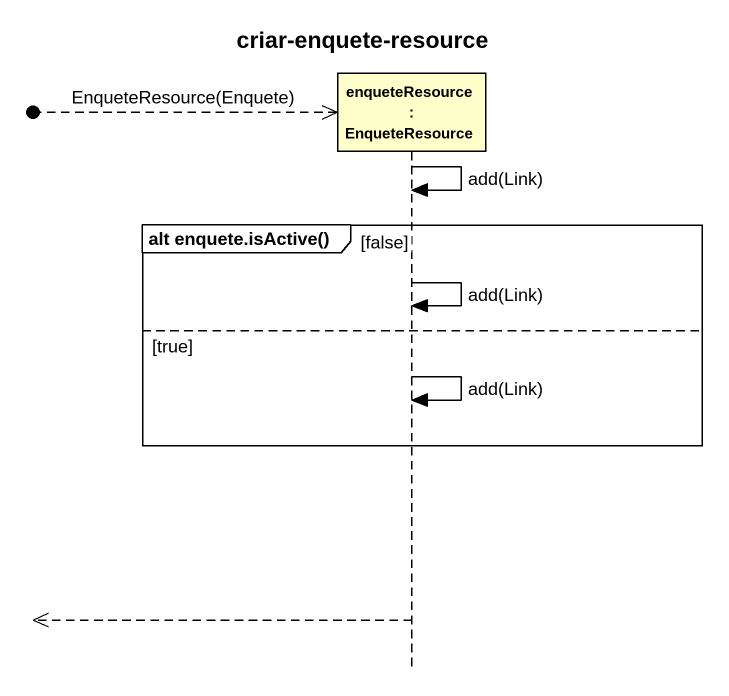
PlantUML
@startuml
title criar-enquete-resource
hide footbox
participant "enqueteResource : EnqueteResource" as enqueteResource

[o-->> enqueteResource : EnqueteResource(Enquete)
enqueteResource -> enqueteResource : add(Link)
group alt enquete.isActive() [false]
  enqueteResource -> enqueteResource : add(Link)
else true
  enqueteResource -> enqueteResource : add(Link)
end
[o<<-- enqueteResource
@enduml
